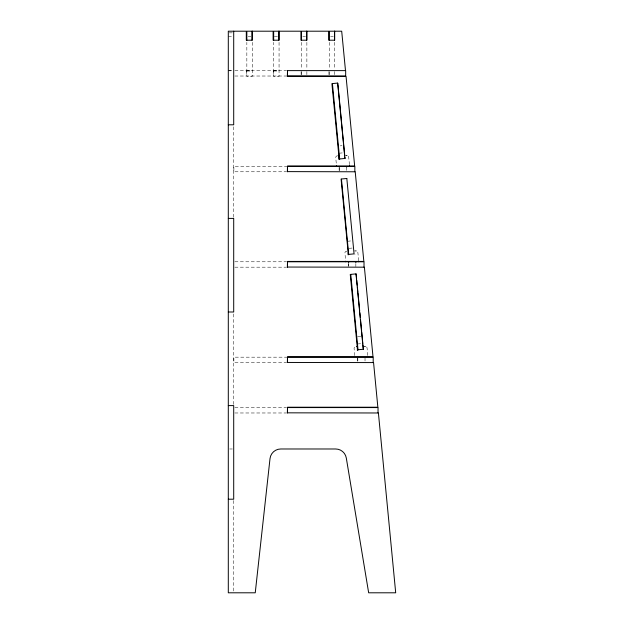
<?xml version="1.0" encoding="UTF-8"?>
<svg xmlns="http://www.w3.org/2000/svg" width="624" height="624" viewBox="0 0 624 624"><rect width="100%" height="100%" fill="white"/><g stroke="black" fill="none" stroke-linecap="round" stroke-linejoin="round"><path stroke-width="0.47" stroke-dasharray="3.12 2.34" d="M354.908 254.397L354.908 254.015M340.213 145.876L342.007 145.704M339.113 153.215L343.59 152.786M347.435 241.27L351.913 240.833M349.019 248.344L352.599 248.001M357.661 336.742L361.249 336.398M357.458 343.996L361.039 343.652M229.203 32.846L232.799 32.846M228.298 36.598L232.799 36.598M248.188 36.598L250.887 36.605M274.334 36.605L277.711 36.605M302.819 36.598L305.518 36.605M330.626 36.598L333.333 36.605M228.298 70.621L232.799 70.621M234.835 70.621L286.564 70.621M228.298 70.801L232.799 70.801M246.839 70.801L252.236 70.801M273.663 70.801L279.061 70.801M246.839 70.98L252.236 70.98M273.663 70.98L279.061 70.98M234.835 76.019L287.524 76.019M345.111 155.532L347.225 155.555L345.821 155.54M337.717 155.797L337.537 155.797A1.802 1.802 0 0 0 335.743 157.771L336.414 164.767M287.524 166.382L233.883 166.382L233.883 171.779L286.564 171.779M354.284 250.934L356.398 250.957L354.994 250.942M347.069 251.199L346.71 251.199A1.802 1.802 0 0 0 344.916 253.165L345.641 260.707M234.835 261.784L286.564 261.784M234.835 267.181L286.564 267.181M363.464 346.328L365.57 346.359L364.166 346.343M287.524 357.178L233.883 357.178L233.883 362.583L286.564 362.583M234.835 407.581L286.564 407.581M234.835 412.979L286.564 412.979M229.648 448.984L232.346 448.984M349.424 164.65L348.707 157.162A1.802 1.802 0 0 0 346.913 155.532M358.652 260.629L357.88 252.556A1.802 1.802 0 0 0 356.086 250.934M367.77 355.454L367.052 347.958A1.802 1.802 0 0 0 365.258 346.328M354.76 355.563L354.089 348.566A1.802 1.802 0 0 1 355.696 346.609M365.024 357.88L365.024 361.015M357.825 357.88L357.825 361.015M357.458 358.082L357.458 362.583M355.852 263.523L355.844 267.181M348.652 263.523L348.652 265.964M348.286 263.578L348.286 267.181M346.671 167.279L346.679 170.906M339.479 167.77L339.479 170.906M339.113 167.279L339.113 171.779M334.682 42.331L334.682 68.936M334.682 71.518L334.682 75.122M329.277 42.331L329.277 68.936M329.277 71.659L329.277 75.028M328.918 71.518L328.918 76.019M306.868 42.331L306.868 68.936M306.868 71.518L306.868 75.122M301.47 42.331L301.47 68.936M301.47 71.659L301.47 75.028M301.111 71.518L301.111 76.019M279.061 42.331L279.061 76.378L273.663 76.378L273.663 42.331M273.296 70.621L273.296 76.019M252.236 42.331L252.236 76.378L246.839 76.378L246.839 42.331M246.48 70.621L246.48 76.019M233.704 126.75L233.704 217.425M233.704 313.95L233.704 404.625M233.704 500.534L233.704 591.872"/><path stroke-width="0.94" d="M338.98 159.416L338.98 155.797L338.528 155.797M287.524 70.621L287.524 76.019L345.673 76.019L345.673 70.621L287.5 70.621L287.344 76.214L346.047 76.378L354.666 166.023L287.5 166.023L287.344 171.616L355.22 171.779L363.839 261.417L287.5 261.417L287.344 267.049L364.393 267.181L373.012 356.819L287.5 356.819L287.344 362.45L373.565 362.583L377.855 407.222L287.5 407.222L287.344 412.831L378.409 412.979L395.702 592.8L368.659 592.8L346.304 458.016A10.803 10.803 0 0 0 335.65 448.984L280.745 448.984A10.803 10.803 0 0 0 270.013 458.601L255.247 592.8L228.298 592.8L228.298 31.2L246.301 31.2L246.301 40.201L252.236 40.201L252.236 31.2M228.298 124.8L233.704 124.8L233.704 31.2M228.298 218.4L233.704 218.4L233.704 312L228.298 312M356.608 346.593L357.334 346.593L357.388 347.201M228.298 405.6L233.704 405.6L233.704 499.2L228.298 499.2M357.373 350.376L357.451 347.81M348.161 254.873L348.278 252.408M345.493 70.621L341.702 31.2L329.277 31.2L329.277 40.287M349.534 165.805L349.588 166.382M358.706 261.206L358.761 261.784M337.826 83.437L337.904 84.24M337.982 85.043L344.744 155.399M344.908 157.045L345.056 158.644M356.171 274.225L356.608 278.749M356.733 280.082L357.224 285.191M357.412 287.095L357.864 291.853M357.958 292.804L359.697 310.877M359.876 312.78L360.337 317.53M360.516 319.433L361.616 330.845M361.709 331.796L362.255 337.506M362.349 338.458L362.84 343.567M362.965 344.9L363.402 349.432M332.452 83.951L339.682 159.167M350.797 274.739L358.028 349.947M341.461 179.174L348.691 254.381M336.515 165.844L336.57 166.382M345.688 261.245L345.743 261.784M378.035 412.979L378.035 407.581L287.524 407.581L287.524 412.979M373.191 362.583L373.191 357.178L287.524 357.178L287.524 362.583M364.018 267.181L364.018 261.784L287.524 261.784L287.524 267.181M355.852 261.784L355.852 262.478M354.845 171.779L354.845 166.382L287.524 166.382L287.524 171.779M348.652 261.784L348.652 262.478M346.679 166.382L346.679 167.076M339.479 166.382L339.479 167.076M334.682 31.2L334.682 40.201L328.739 40.201L328.739 31.2L301.47 31.2L301.47 40.287M334.503 31.2L334.503 40.201M306.868 31.2L306.868 40.201L300.932 40.201L300.932 31.2L273.663 31.2L273.663 40.287M306.688 31.2L306.688 40.201M279.061 31.2L279.061 40.201L273.117 40.201L273.117 31.2L246.839 31.2L246.839 40.287M278.881 31.2L278.881 40.201M252.057 31.2L252.057 40.201M337.646 83.078L331.913 83.632L339.16 159.019L344.893 158.465L337.646 83.078M346.819 178.48L341.086 179.033L348.332 254.42L354.065 253.867L346.819 178.48M355.992 273.881L350.259 274.427L357.505 349.814L363.238 349.268L355.992 273.881"/></g></svg>
